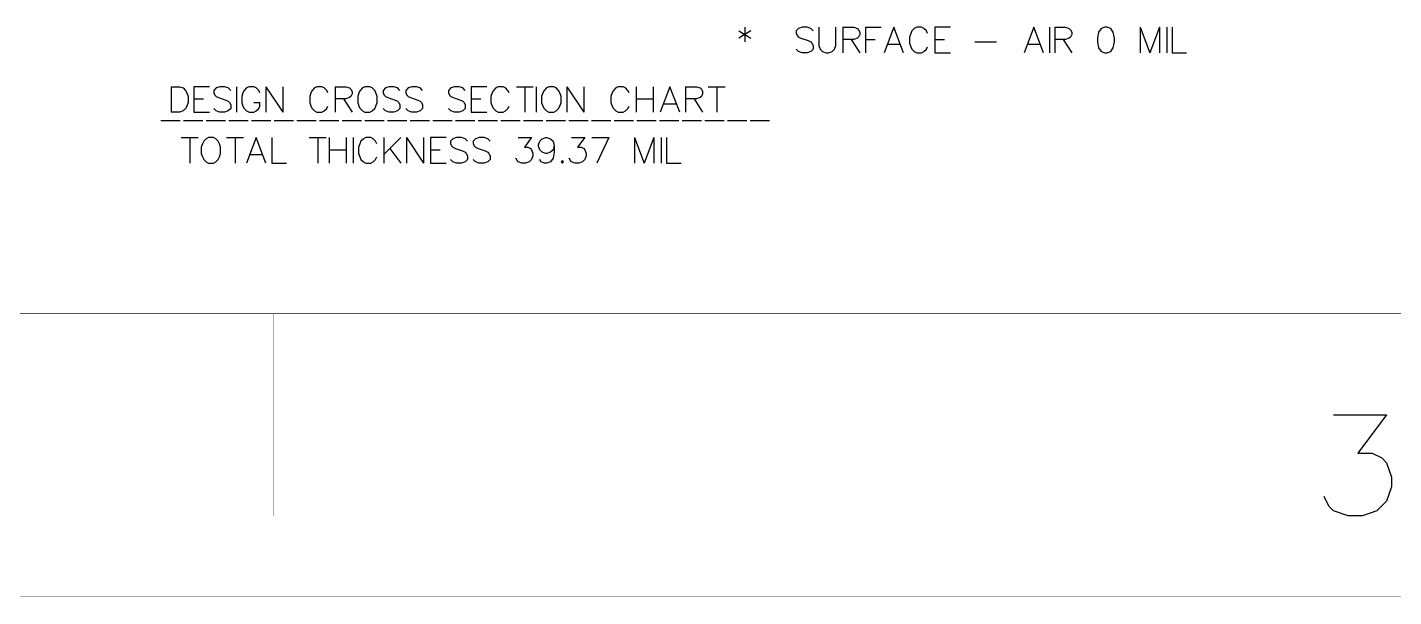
# Model space of a CAD drawing. Header units: millimetres. Extents: x 0 to 559, y 0 to 433.
# Drawn here: x 122.2 to 208.1, y 1 to 36.8 of the extents above; entities that cross this region are included whole.
import ezdxf

# ---------------------------------------------------------------- set-up
doc = ezdxf.new("R2010")
doc.units = ezdxf.units.MM
doc.layers.add('KeepOutLayer', color=6, linetype='Continuous')
doc.layers.add('Mechanical6', color=56, linetype='Continuous')

msp = doc.modelspace()

# ---------------------------------------------------------------- linework, layer by layer
at = {"layer": 'KeepOutLayer'}
for p, q in [((204.287, 12.394), (207.612, 12.394)), ((204.287, 12.394), (207.612, 12.394)), ((207.612, 12.394), (205.799, 9.975)), ((207.612, 12.394), (205.799, 9.975)), ((205.799, 9.975), (206.706, 9.975)), ((205.799, 9.975), (206.706, 9.975)), ((206.706, 9.975), (207.31, 9.673)), ((206.706, 9.975), (207.31, 9.673)), ((207.31, 9.673), (207.612, 9.37)), ((207.31, 9.673), (207.612, 9.37)), ((207.612, 9.37), (207.915, 8.463)), ((207.612, 9.37), (207.915, 8.463)), ((207.915, 7.859), (207.612, 6.952)), ((207.915, 7.859), (207.612, 6.952)), ((207.915, 8.463), (207.915, 7.859)), ((207.915, 8.463), (207.915, 7.859)), ((203.985, 6.65), (203.682, 7.254)), ((203.985, 6.65), (203.682, 7.254)), ((207.612, 6.952), (207.008, 6.347)), ((207.612, 6.952), (207.008, 6.347)), ((204.287, 6.347), (203.985, 6.65)), ((204.287, 6.347), (203.985, 6.65)), ((205.194, 6.045), (204.287, 6.347)), ((205.194, 6.045), (204.287, 6.347)), ((206.101, 6.045), (205.194, 6.045)), ((206.101, 6.045), (205.194, 6.045)), ((207.008, 6.347), (206.101, 6.045)), ((207.008, 6.347), (206.101, 6.045))]:
    msp.add_line(p, q, dxfattribs=at)
at = {"layer": 'KeepOutLayer', "const_width": 0.0254}
for points in [[(28.422, 18.745), (414.502, 18.745)], [(28.422, 18.745), (414.502, 18.745)], [(137.642, 6.045), (137.642, 18.745)], [(137.642, 6.045), (137.642, 18.745)], [(0.482, 0.965), (559.282, 0.965)], [(0.482, 0.965), (559.282, 0.965)]]:
    msp.add_lwpolyline(points, dxfattribs=at)
at = {"layer": 'KeepOutLayer', "const_width": 0.0127}
for points in [[(137.636, 18.745, 1), (137.649, 18.745, 1)], [(137.636, 18.745, 1), (137.649, 18.745, 1)], [(137.636, 6.045, 1), (137.649, 6.045, 1)], [(137.636, 6.045, 1), (137.649, 6.045, 1)]]:
    msp.add_lwpolyline(points, format="xyb", close=True, dxfattribs=at)
at = {"layer": 'Mechanical6'}
for p, q in [((166.894, 36.522), (167.656, 36.065)), ((167.656, 36.522), (166.894, 36.065)), ((167.275, 36.75), (167.275, 35.836)), ((170.65, 36.674), (170.497, 36.522)), ((170.497, 36.522), (170.497, 36.369)), ((170.497, 36.369), (170.574, 36.217)), ((170.574, 36.217), (170.65, 36.141)), ((170.878, 36.75), (170.65, 36.674)), ((170.65, 36.141), (170.802, 36.065)), ((171.183, 36.75), (170.878, 36.75)), ((171.412, 36.674), (171.183, 36.75)), ((171.564, 36.522), (171.412, 36.674)), ((171.922, 36.75), (171.922, 35.608)), ((172.989, 35.608), (172.989, 36.75)), ((173.431, 36.75), (173.431, 35.151)), ((173.431, 36.75), (174.116, 36.75)), ((174.116, 36.75), (174.345, 36.674)), ((174.345, 36.674), (174.421, 36.598)), ((174.421, 36.141), (174.345, 36.065)), ((174.421, 36.598), (174.497, 36.446)), ((174.497, 36.293), (174.421, 36.141)), ((174.497, 36.446), (174.497, 36.293)), ((174.855, 36.75), (174.855, 35.151)), ((174.855, 36.75), (175.846, 36.75)), ((176.638, 36.75), (176.028, 35.151)), ((177.247, 35.151), (176.638, 36.75)), ((177.697, 36.369), (177.621, 36.141)), ((177.621, 36.141), (177.621, 35.76)), ((177.773, 36.522), (177.697, 36.369)), ((177.925, 36.674), (177.773, 36.522)), ((178.078, 36.75), (177.925, 36.674)), ((178.383, 36.75), (178.078, 36.75)), ((178.535, 36.674), (178.383, 36.75)), ((178.687, 36.522), (178.535, 36.674)), ((178.763, 36.369), (178.687, 36.522)), ((180.203, 36.75), (179.213, 36.75)), ((179.213, 36.75), (179.213, 35.151)), ((185.437, 36.75), (184.828, 35.151)), ((186.047, 35.151), (185.437, 36.75)), ((186.42, 36.75), (186.42, 35.151)), ((186.755, 36.75), (186.755, 35.151)), ((186.755, 36.75), (187.441, 36.75)), ((187.441, 36.75), (187.669, 36.674)), ((187.669, 36.674), (187.745, 36.598)), ((187.745, 36.141), (187.669, 36.065)), ((187.745, 36.598), (187.822, 36.446)), ((187.822, 36.293), (187.745, 36.141)), ((187.822, 36.446), (187.822, 36.293)), ((189.513, 36.446), (189.437, 36.065)), ((189.665, 36.674), (189.513, 36.446)), ((189.894, 36.75), (189.665, 36.674)), ((190.046, 36.75), (189.894, 36.75)), ((190.275, 36.674), (190.046, 36.75)), ((190.427, 36.446), (190.275, 36.674)), ((190.503, 36.065), (190.427, 36.446)), ((192.118, 36.75), (192.118, 35.151)), ((192.118, 36.75), (192.728, 35.151)), ((193.337, 36.75), (192.728, 35.151)), ((193.337, 36.75), (193.337, 35.151)), ((193.794, 36.75), (193.794, 35.151)), ((194.13, 36.75), (194.13, 35.151)), ((170.65, 35.227), (170.497, 35.379)), ((170.878, 35.151), (170.65, 35.227)), ((170.802, 36.065), (171.259, 35.912)), ((171.412, 35.227), (171.183, 35.151)), ((171.259, 35.912), (171.412, 35.836)), ((171.412, 35.836), (171.488, 35.76)), ((171.564, 35.379), (171.412, 35.227)), ((171.488, 35.76), (171.564, 35.608)), ((171.564, 35.608), (171.564, 35.379)), ((171.922, 35.608), (171.998, 35.379)), ((171.998, 35.379), (172.151, 35.227)), ((172.151, 35.227), (172.379, 35.151)), ((172.532, 35.151), (172.76, 35.227)), ((172.76, 35.227), (172.913, 35.379)), ((172.913, 35.379), (172.989, 35.608)), ((174.116, 35.989), (173.431, 35.989)), ((173.964, 35.989), (174.497, 35.151)), ((174.345, 36.065), (174.116, 35.989)), ((174.855, 35.989), (175.465, 35.989)), ((176.257, 35.684), (177.019, 35.684)), ((177.621, 35.76), (177.697, 35.531)), ((177.697, 35.531), (177.773, 35.379)), ((177.773, 35.379), (177.925, 35.227)), ((177.925, 35.227), (178.078, 35.151)), ((178.383, 35.151), (178.535, 35.227)), ((178.535, 35.227), (178.687, 35.379)), ((178.687, 35.379), (178.763, 35.531)), ((179.213, 35.989), (179.822, 35.989)), ((181.727, 35.836), (183.098, 35.836)), ((185.056, 35.684), (185.818, 35.684)), ((187.441, 35.989), (186.755, 35.989)), ((187.288, 35.989), (187.822, 35.151)), ((187.669, 36.065), (187.441, 35.989)), ((189.437, 36.065), (189.437, 35.836)), ((189.437, 35.836), (189.513, 35.455)), ((189.513, 35.455), (189.665, 35.227)), ((189.665, 35.227), (189.894, 35.151)), ((190.046, 35.151), (190.275, 35.227)), ((190.275, 35.227), (190.427, 35.455)), ((190.427, 35.455), (190.503, 35.836)), ((190.503, 35.836), (190.503, 36.065)), ((171.183, 35.151), (170.878, 35.151)), ((172.379, 35.151), (172.532, 35.151)), ((178.078, 35.151), (178.383, 35.151)), ((179.213, 35.151), (180.203, 35.151)), ((189.894, 35.151), (190.046, 35.151)), ((194.13, 35.151), (195.044, 35.151)), ((131.202, 33.017), (131.202, 31.417)), ((131.202, 33.017), (131.735, 33.017)), ((131.735, 33.017), (131.964, 32.94)), ((131.964, 32.94), (132.116, 32.788)), ((132.116, 32.788), (132.192, 32.636)), ((133.617, 33.017), (132.627, 33.017)), ((132.627, 33.017), (132.627, 31.417)), ((134.036, 32.94), (133.884, 32.788)), ((133.884, 32.788), (133.884, 32.636)), ((134.265, 33.017), (134.036, 32.94)), ((134.569, 33.017), (134.265, 33.017)), ((134.798, 32.94), (134.569, 33.017)), ((134.95, 32.788), (134.798, 32.94)), ((135.308, 33.017), (135.308, 31.417)), ((135.796, 32.788), (135.72, 32.636)), ((135.948, 32.94), (135.796, 32.788)), ((136.101, 33.017), (135.948, 32.94)), ((136.405, 33.017), (136.101, 33.017)), ((136.558, 32.94), (136.405, 33.017)), ((136.71, 32.788), (136.558, 32.94)), ((136.786, 32.636), (136.71, 32.788)), ((137.152, 33.017), (137.152, 31.417)), ((137.152, 33.017), (138.218, 31.417)), ((138.218, 33.017), (138.218, 31.417)), ((140.07, 32.788), (139.994, 32.636)), ((140.222, 32.94), (140.07, 32.788)), ((140.374, 33.017), (140.222, 32.94)), ((140.679, 33.017), (140.374, 33.017)), ((140.832, 32.94), (140.679, 33.017)), ((140.984, 32.788), (140.832, 32.94)), ((141.06, 32.636), (140.984, 32.788)), ((141.51, 33.017), (141.51, 31.417)), ((141.51, 33.017), (142.195, 33.017)), ((142.195, 33.017), (142.424, 32.94)), ((142.424, 32.94), (142.5, 32.864)), ((142.5, 32.864), (142.576, 32.712)), ((142.576, 32.712), (142.576, 32.56)), ((143.087, 32.788), (143.01, 32.636)), ((143.239, 32.94), (143.087, 32.788)), ((143.391, 33.017), (143.239, 32.94)), ((143.696, 33.017), (143.391, 33.017)), ((143.848, 32.94), (143.696, 33.017)), ((144.001, 32.788), (143.848, 32.94)), ((144.077, 32.636), (144.001, 32.788)), ((144.679, 32.94), (144.526, 32.788)), ((144.526, 32.788), (144.526, 32.636)), ((144.907, 33.017), (144.679, 32.94)), ((145.212, 33.017), (144.907, 33.017)), ((145.441, 32.94), (145.212, 33.017)), ((145.593, 32.788), (145.441, 32.94)), ((146.103, 32.94), (145.951, 32.788)), ((145.951, 32.788), (145.951, 32.636)), ((146.332, 33.017), (146.103, 32.94)), ((146.637, 33.017), (146.332, 33.017)), ((146.865, 32.94), (146.637, 33.017)), ((147.018, 32.788), (146.865, 32.94)), ((148.785, 32.94), (148.633, 32.788)), ((148.633, 32.788), (148.633, 32.636)), ((149.014, 33.017), (148.785, 32.94)), ((149.318, 33.017), (149.014, 33.017)), ((149.547, 32.94), (149.318, 33.017)), ((149.699, 32.788), (149.547, 32.94)), ((151.048, 33.017), (150.057, 33.017)), ((150.057, 33.017), (150.057, 31.417)), ((151.467, 32.788), (151.391, 32.636)), ((151.619, 32.94), (151.467, 32.788)), ((151.772, 33.017), (151.619, 32.94)), ((152.076, 33.017), (151.772, 33.017)), ((152.229, 32.94), (152.076, 33.017)), ((152.381, 32.788), (152.229, 32.94)), ((152.457, 32.636), (152.381, 32.788)), ((152.907, 33.017), (153.973, 33.017)), ((153.44, 33.017), (153.44, 31.417)), ((154.164, 33.017), (154.164, 31.417)), ((154.651, 32.788), (154.575, 32.636)), ((154.804, 32.94), (154.651, 32.788)), ((154.956, 33.017), (154.804, 32.94)), ((155.261, 33.017), (154.956, 33.017)), ((155.413, 32.94), (155.261, 33.017)), ((155.565, 32.788), (155.413, 32.94)), ((155.642, 32.636), (155.565, 32.788)), ((156.091, 33.017), (156.091, 31.417)), ((156.091, 33.017), (157.158, 31.417)), ((157.158, 33.017), (157.158, 31.417)), ((159.009, 32.788), (158.933, 32.636)), ((159.161, 32.94), (159.009, 32.788)), ((159.314, 33.017), (159.161, 32.94)), ((159.618, 33.017), (159.314, 33.017)), ((159.771, 32.94), (159.618, 33.017)), ((159.923, 32.788), (159.771, 32.94)), ((159.999, 32.636), (159.923, 32.788)), ((160.449, 33.017), (160.449, 31.417)), ((161.515, 33.017), (161.515, 31.417)), ((162.567, 33.017), (161.957, 31.417)), ((163.176, 31.417), (162.567, 33.017)), ((163.55, 33.017), (163.55, 31.417)), ((163.55, 33.017), (164.235, 33.017)), ((164.235, 33.017), (164.464, 32.94)), ((164.464, 32.94), (164.54, 32.864)), ((164.54, 32.864), (164.616, 32.712)), ((164.616, 32.712), (164.616, 32.56)), ((164.974, 33.017), (166.041, 33.017)), ((165.507, 33.017), (165.507, 31.417)), ((132.192, 31.798), (132.116, 31.645)), ((132.192, 32.636), (132.268, 32.407)), ((132.268, 32.026), (132.192, 31.798)), ((132.268, 32.407), (132.268, 32.026)), ((132.627, 32.255), (133.236, 32.255)), ((133.884, 32.636), (133.96, 32.483)), ((133.96, 32.483), (134.036, 32.407)), ((134.036, 32.407), (134.188, 32.331)), ((134.188, 32.331), (134.645, 32.179)), ((134.645, 32.179), (134.798, 32.102)), ((134.798, 32.102), (134.874, 32.026)), ((134.874, 32.026), (134.95, 31.874)), ((134.95, 31.874), (134.95, 31.645)), ((135.72, 32.636), (135.643, 32.407)), ((135.643, 32.407), (135.643, 32.026)), ((135.643, 32.026), (135.72, 31.798)), ((135.72, 31.798), (135.796, 31.645)), ((136.405, 32.026), (136.786, 32.026)), ((136.71, 31.645), (136.786, 31.798)), ((136.786, 31.798), (136.786, 32.026)), ((139.994, 32.636), (139.917, 32.407)), ((139.917, 32.407), (139.917, 32.026)), ((139.917, 32.026), (139.994, 31.798)), ((139.994, 31.798), (140.07, 31.645)), ((140.984, 31.645), (141.06, 31.798)), ((142.195, 32.255), (141.51, 32.255)), ((142.043, 32.255), (142.576, 31.417)), ((142.424, 32.331), (142.195, 32.255)), ((142.5, 32.407), (142.424, 32.331)), ((142.576, 32.56), (142.5, 32.407)), ((143.01, 32.636), (142.934, 32.407)), ((142.934, 32.407), (142.934, 32.026)), ((142.934, 32.026), (143.01, 31.798)), ((143.01, 31.798), (143.087, 31.645)), ((144.001, 31.645), (144.077, 31.798)), ((144.153, 32.407), (144.077, 32.636)), ((144.077, 31.798), (144.153, 32.026)), ((144.153, 32.026), (144.153, 32.407)), ((144.526, 32.636), (144.603, 32.483)), ((144.603, 32.483), (144.679, 32.407)), ((144.679, 32.407), (144.831, 32.331)), ((144.831, 32.331), (145.288, 32.179)), ((145.288, 32.179), (145.441, 32.102)), ((145.441, 32.102), (145.517, 32.026)), ((145.517, 32.026), (145.593, 31.874)), ((145.593, 31.874), (145.593, 31.645)), ((145.951, 32.636), (146.027, 32.483)), ((146.027, 32.483), (146.103, 32.407)), ((146.103, 32.407), (146.256, 32.331)), ((146.256, 32.331), (146.713, 32.179)), ((146.713, 32.179), (146.865, 32.102)), ((146.865, 32.102), (146.941, 32.026)), ((146.941, 32.026), (147.018, 31.874)), ((147.018, 31.874), (147.018, 31.645)), ((148.633, 32.636), (148.709, 32.483)), ((148.709, 32.483), (148.785, 32.407)), ((148.785, 32.407), (148.937, 32.331)), ((148.937, 32.331), (149.395, 32.179)), ((149.395, 32.179), (149.547, 32.102)), ((149.547, 32.102), (149.623, 32.026)), ((149.623, 32.026), (149.699, 31.874)), ((149.699, 31.874), (149.699, 31.645)), ((150.057, 32.255), (150.667, 32.255)), ((151.391, 32.636), (151.314, 32.407)), ((151.314, 32.407), (151.314, 32.026)), ((151.314, 32.026), (151.391, 31.798)), ((151.391, 31.798), (151.467, 31.645)), ((152.381, 31.645), (152.457, 31.798)), ((154.575, 32.636), (154.499, 32.407)), ((154.499, 32.407), (154.499, 32.026)), ((154.499, 32.026), (154.575, 31.798)), ((154.575, 31.798), (154.651, 31.645)), ((155.565, 31.645), (155.642, 31.798)), ((155.718, 32.407), (155.642, 32.636)), ((155.642, 31.798), (155.718, 32.026)), ((155.718, 32.026), (155.718, 32.407)), ((158.933, 32.636), (158.857, 32.407)), ((158.857, 32.407), (158.857, 32.026)), ((158.857, 32.026), (158.933, 31.798)), ((158.933, 31.798), (159.009, 31.645)), ((159.923, 31.645), (159.999, 31.798)), ((160.449, 32.255), (161.515, 32.255)), ((162.186, 31.95), (162.948, 31.95)), ((164.235, 32.255), (163.55, 32.255)), ((164.083, 32.255), (164.616, 31.417)), ((164.464, 32.331), (164.235, 32.255)), ((164.54, 32.407), (164.464, 32.331)), ((164.616, 32.56), (164.54, 32.407)), ((131.735, 31.417), (131.202, 31.417)), ((131.964, 31.493), (131.735, 31.417)), ((132.116, 31.645), (131.964, 31.493)), ((132.627, 31.417), (133.617, 31.417)), ((134.036, 31.493), (133.884, 31.645)), ((134.265, 31.417), (134.036, 31.493)), ((134.569, 31.417), (134.265, 31.417)), ((134.798, 31.493), (134.569, 31.417)), ((134.95, 31.645), (134.798, 31.493)), ((135.796, 31.645), (135.948, 31.493)), ((135.948, 31.493), (136.101, 31.417)), ((136.101, 31.417), (136.405, 31.417)), ((136.405, 31.417), (136.558, 31.493)), ((136.558, 31.493), (136.71, 31.645)), ((140.07, 31.645), (140.222, 31.493)), ((140.222, 31.493), (140.374, 31.417)), ((140.374, 31.417), (140.679, 31.417)), ((140.679, 31.417), (140.832, 31.493)), ((140.832, 31.493), (140.984, 31.645)), ((143.087, 31.645), (143.239, 31.493)), ((143.239, 31.493), (143.391, 31.417)), ((143.391, 31.417), (143.696, 31.417)), ((143.696, 31.417), (143.848, 31.493)), ((143.848, 31.493), (144.001, 31.645)), ((144.679, 31.493), (144.526, 31.645)), ((144.907, 31.417), (144.679, 31.493)), ((145.212, 31.417), (144.907, 31.417)), ((145.441, 31.493), (145.212, 31.417)), ((145.593, 31.645), (145.441, 31.493)), ((146.103, 31.493), (145.951, 31.645)), ((146.332, 31.417), (146.103, 31.493)), ((146.637, 31.417), (146.332, 31.417)), ((146.865, 31.493), (146.637, 31.417)), ((147.018, 31.645), (146.865, 31.493)), ((148.785, 31.493), (148.633, 31.645)), ((149.014, 31.417), (148.785, 31.493)), ((149.318, 31.417), (149.014, 31.417)), ((149.547, 31.493), (149.318, 31.417)), ((149.699, 31.645), (149.547, 31.493)), ((150.057, 31.417), (151.048, 31.417)), ((151.467, 31.645), (151.619, 31.493)), ((151.619, 31.493), (151.772, 31.417)), ((151.772, 31.417), (152.076, 31.417)), ((152.076, 31.417), (152.229, 31.493)), ((152.229, 31.493), (152.381, 31.645)), ((154.651, 31.645), (154.804, 31.493)), ((154.804, 31.493), (154.956, 31.417)), ((154.956, 31.417), (155.261, 31.417)), ((155.261, 31.417), (155.413, 31.493)), ((155.413, 31.493), (155.565, 31.645)), ((159.009, 31.645), (159.161, 31.493)), ((159.161, 31.493), (159.314, 31.417)), ((159.314, 31.417), (159.618, 31.417)), ((159.618, 31.417), (159.771, 31.493)), ((159.771, 31.493), (159.923, 31.645)), ((130.562, 30.883), (131.781, 30.883)), ((131.986, 30.883), (133.205, 30.883)), ((133.411, 30.883), (134.63, 30.883)), ((134.836, 30.883), (136.055, 30.883)), ((136.26, 30.883), (137.479, 30.883)), ((137.685, 30.883), (138.904, 30.883)), ((139.11, 30.883), (140.329, 30.883)), ((140.534, 30.883), (141.753, 30.883)), ((141.959, 30.883), (143.178, 30.883)), ((143.384, 30.883), (144.602, 30.883)), ((144.808, 30.883), (146.027, 30.883)), ((146.233, 30.883), (147.452, 30.883)), ((147.657, 30.883), (148.876, 30.883)), ((149.082, 30.883), (150.301, 30.883)), ((150.507, 30.883), (151.726, 30.883)), ((151.931, 30.883), (153.15, 30.883)), ((153.356, 30.883), (154.575, 30.883)), ((154.781, 30.883), (156, 30.883)), ((156.205, 30.883), (157.424, 30.883)), ((157.63, 30.883), (158.849, 30.883)), ((159.055, 30.883), (160.273, 30.883)), ((160.479, 30.883), (161.698, 30.883)), ((161.904, 30.883), (163.123, 30.883)), ((163.328, 30.883), (164.547, 30.883)), ((164.753, 30.883), (165.972, 30.883)), ((166.178, 30.883), (167.397, 30.883)), ((167.602, 30.883), (168.821, 30.883)), ((131.842, 29.816), (132.909, 29.816)), ((132.375, 29.816), (132.375, 28.216)), ((133.175, 29.435), (133.099, 29.207)), ((133.099, 29.207), (133.099, 28.826)), ((133.251, 29.588), (133.175, 29.435)), ((133.404, 29.74), (133.251, 29.588)), ((133.556, 29.816), (133.404, 29.74)), ((133.861, 29.816), (133.556, 29.816)), ((134.013, 29.74), (133.861, 29.816)), ((134.166, 29.588), (134.013, 29.74)), ((134.242, 29.435), (134.166, 29.588)), ((134.318, 29.207), (134.242, 29.435)), ((134.318, 28.826), (134.318, 29.207)), ((134.691, 29.816), (135.758, 29.816)), ((135.225, 29.816), (135.225, 28.216)), ((136.558, 29.816), (135.948, 28.216)), ((137.167, 28.216), (136.558, 29.816)), ((137.541, 29.816), (137.541, 28.216)), ((139.887, 29.816), (140.954, 29.816)), ((140.42, 29.816), (140.42, 28.216)), ((141.144, 29.816), (141.144, 28.216)), ((142.211, 29.816), (142.211, 28.216)), ((142.652, 29.816), (142.652, 28.216)), ((143.064, 29.435), (142.988, 29.207)), ((142.988, 29.207), (142.988, 28.826)), ((143.14, 29.588), (143.064, 29.435)), ((143.292, 29.74), (143.14, 29.588)), ((143.445, 29.816), (143.292, 29.74)), ((143.75, 29.816), (143.445, 29.816)), ((143.902, 29.74), (143.75, 29.816)), ((144.054, 29.588), (143.902, 29.74)), ((144.13, 29.435), (144.054, 29.588)), ((144.58, 29.816), (144.58, 28.216)), ((145.646, 29.816), (144.58, 28.75)), ((146.005, 29.816), (146.005, 28.216)), ((146.005, 29.816), (147.071, 28.216)), ((147.071, 29.816), (147.071, 28.216)), ((148.503, 29.816), (147.513, 29.816)), ((147.513, 29.816), (147.513, 28.216)), ((148.922, 29.74), (148.77, 29.588)), ((148.77, 29.588), (148.77, 29.435)), ((148.77, 29.435), (148.846, 29.283)), ((148.846, 29.283), (148.922, 29.207)), ((149.151, 29.816), (148.922, 29.74)), ((148.922, 29.207), (149.075, 29.131)), ((149.456, 29.816), (149.151, 29.816)), ((149.684, 29.74), (149.456, 29.816)), ((149.837, 29.588), (149.684, 29.74)), ((150.347, 29.74), (150.195, 29.588)), ((150.195, 29.588), (150.195, 29.435)), ((150.195, 29.435), (150.271, 29.283)), ((150.271, 29.283), (150.347, 29.207)), ((150.576, 29.816), (150.347, 29.74)), ((150.347, 29.207), (150.499, 29.131)), ((150.88, 29.816), (150.576, 29.816)), ((151.109, 29.74), (150.88, 29.816)), ((151.261, 29.588), (151.109, 29.74)), ((153.029, 29.816), (153.867, 29.816)), ((153.867, 29.816), (153.41, 29.207)), ((153.41, 29.207), (153.638, 29.207)), ((153.638, 29.207), (153.791, 29.131)), ((154.301, 29.359), (154.377, 29.588)), ((154.301, 29.283), (154.301, 29.359)), ((154.377, 29.054), (154.301, 29.283)), ((154.377, 29.588), (154.53, 29.74)), ((154.53, 29.74), (154.758, 29.816)), ((154.758, 29.816), (154.834, 29.816)), ((154.834, 29.816), (155.063, 29.74)), ((155.063, 29.74), (155.215, 29.588)), ((155.215, 29.588), (155.291, 29.283)), ((155.291, 29.283), (155.215, 29.054)), ((155.291, 29.283), (155.291, 28.902)), ((156.381, 29.816), (157.219, 29.816)), ((157.219, 29.816), (156.762, 29.207)), ((156.762, 29.207), (156.99, 29.207)), ((156.99, 29.207), (157.143, 29.131)), ((157.653, 29.816), (158.72, 29.816)), ((158.72, 29.816), (157.958, 28.216)), ((160.335, 29.816), (160.335, 28.216)), ((160.335, 29.816), (160.944, 28.216)), ((161.554, 29.816), (160.944, 28.216)), ((161.554, 29.816), (161.554, 28.216)), ((162.011, 29.816), (162.011, 28.216)), ((162.346, 29.816), (162.346, 28.216)), ((133.099, 28.826), (133.175, 28.597)), ((133.175, 28.597), (133.251, 28.445)), ((133.251, 28.445), (133.404, 28.293)), ((134.013, 28.293), (134.166, 28.445)), ((134.166, 28.445), (134.242, 28.597)), ((134.242, 28.597), (134.318, 28.826)), ((136.177, 28.75), (136.939, 28.75)), ((141.144, 29.054), (142.211, 29.054)), ((142.988, 28.826), (143.064, 28.597)), ((143.064, 28.597), (143.14, 28.445)), ((143.14, 28.445), (143.292, 28.293)), ((143.902, 28.293), (144.054, 28.445)), ((144.054, 28.445), (144.13, 28.597)), ((144.961, 29.131), (145.646, 28.216)), ((147.513, 29.054), (148.122, 29.054)), ((148.922, 28.293), (148.77, 28.445)), ((149.075, 29.131), (149.532, 28.978)), ((149.532, 28.978), (149.684, 28.902)), ((149.684, 28.902), (149.76, 28.826)), ((149.837, 28.445), (149.684, 28.293)), ((149.76, 28.826), (149.837, 28.673)), ((149.837, 28.673), (149.837, 28.445)), ((150.347, 28.293), (150.195, 28.445)), ((150.499, 29.131), (150.956, 28.978)), ((150.956, 28.978), (151.109, 28.902)), ((151.109, 28.902), (151.185, 28.826)), ((151.261, 28.445), (151.109, 28.293)), ((151.185, 28.826), (151.261, 28.673)), ((151.261, 28.673), (151.261, 28.445)), ((152.953, 28.369), (152.876, 28.521)), ((153.029, 28.293), (152.953, 28.369)), ((153.867, 28.445), (153.714, 28.293)), ((153.791, 29.131), (153.867, 29.054)), ((153.867, 29.054), (153.943, 28.826)), ((153.943, 28.673), (153.867, 28.445)), ((153.943, 28.826), (153.943, 28.673)), ((154.53, 28.902), (154.377, 29.054)), ((154.453, 28.293), (154.377, 28.445)), ((154.758, 28.826), (154.53, 28.902)), ((154.834, 28.826), (154.758, 28.826)), ((155.063, 28.902), (154.834, 28.826)), ((155.215, 29.054), (155.063, 28.902)), ((155.215, 28.521), (155.063, 28.293)), ((155.291, 28.902), (155.215, 28.521)), ((155.802, 28.369), (155.726, 28.293)), ((155.878, 28.293), (155.802, 28.369)), ((156.305, 28.369), (156.228, 28.521)), ((156.381, 28.293), (156.305, 28.369)), ((157.219, 28.445), (157.066, 28.293)), ((157.143, 29.131), (157.219, 29.054)), ((157.219, 29.054), (157.295, 28.826)), ((157.295, 28.673), (157.219, 28.445)), ((157.295, 28.826), (157.295, 28.673)), ((133.404, 28.293), (133.556, 28.216)), ((133.556, 28.216), (133.861, 28.216)), ((133.861, 28.216), (134.013, 28.293)), ((137.541, 28.216), (138.455, 28.216)), ((143.292, 28.293), (143.445, 28.216)), ((143.445, 28.216), (143.75, 28.216)), ((143.75, 28.216), (143.902, 28.293)), ((147.513, 28.216), (148.503, 28.216)), ((149.151, 28.216), (148.922, 28.293)), ((149.456, 28.216), (149.151, 28.216)), ((149.684, 28.293), (149.456, 28.216)), ((150.576, 28.216), (150.347, 28.293)), ((150.88, 28.216), (150.576, 28.216)), ((151.109, 28.293), (150.88, 28.216)), ((153.257, 28.216), (153.029, 28.293)), ((153.486, 28.216), (153.257, 28.216)), ((153.714, 28.293), (153.486, 28.216)), ((154.682, 28.216), (154.453, 28.293)), ((154.834, 28.216), (154.682, 28.216)), ((155.063, 28.293), (154.834, 28.216)), ((155.726, 28.293), (155.802, 28.216)), ((155.802, 28.216), (155.878, 28.293)), ((156.609, 28.216), (156.381, 28.293)), ((156.838, 28.216), (156.609, 28.216)), ((157.066, 28.293), (156.838, 28.216)), ((162.346, 28.216), (163.26, 28.216))]:
    msp.add_line(p, q, dxfattribs=at)

doc.saveas('drawing.dxf')
